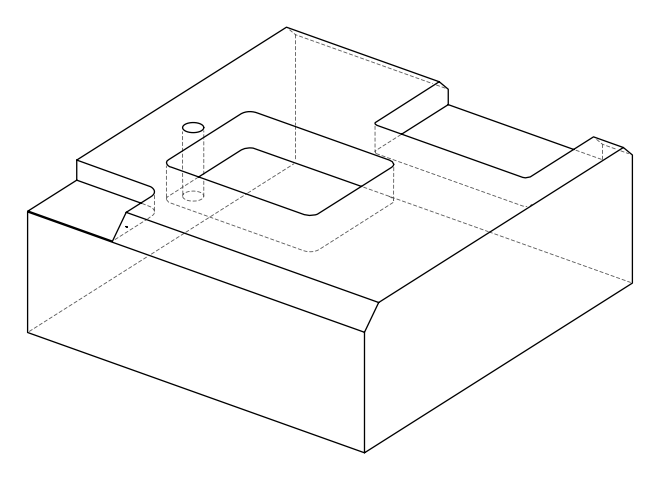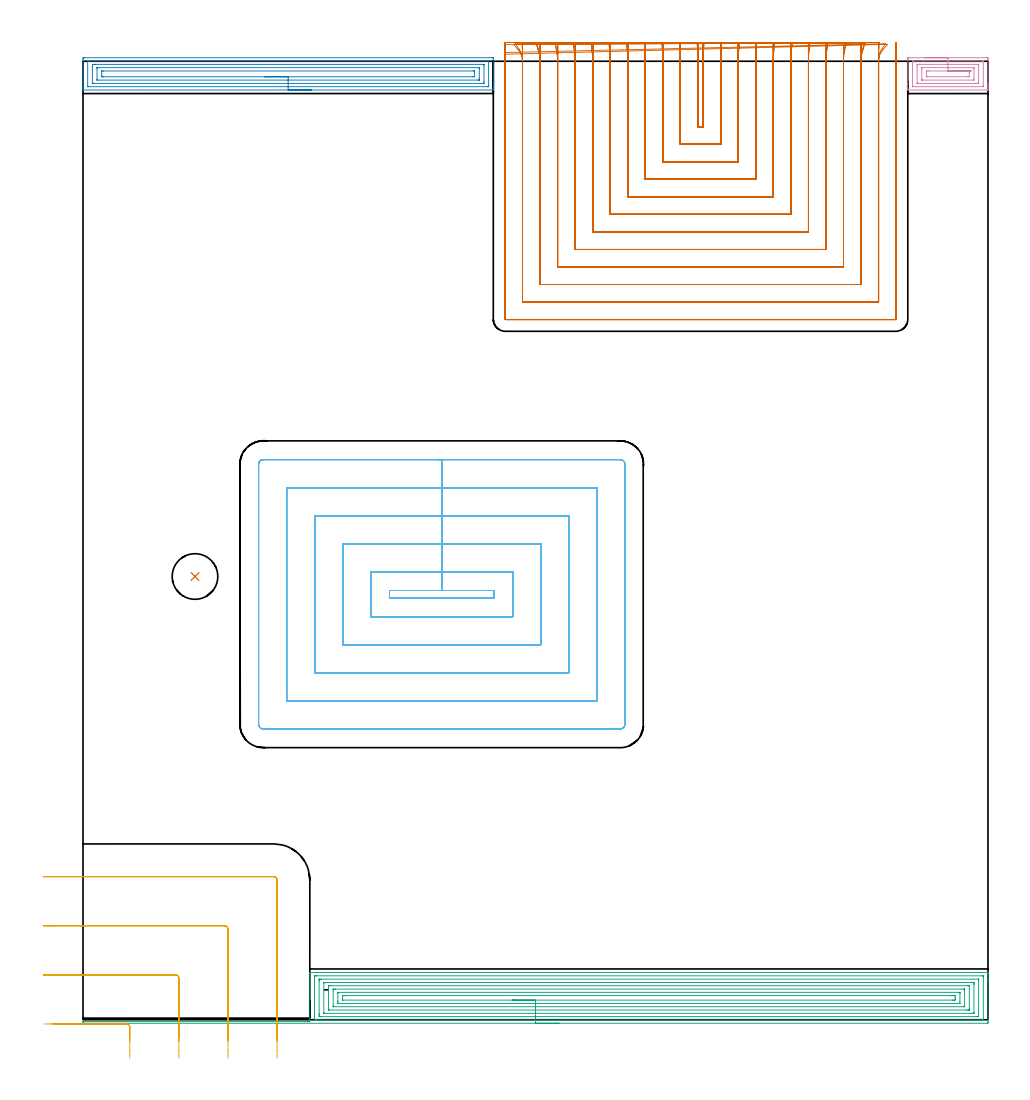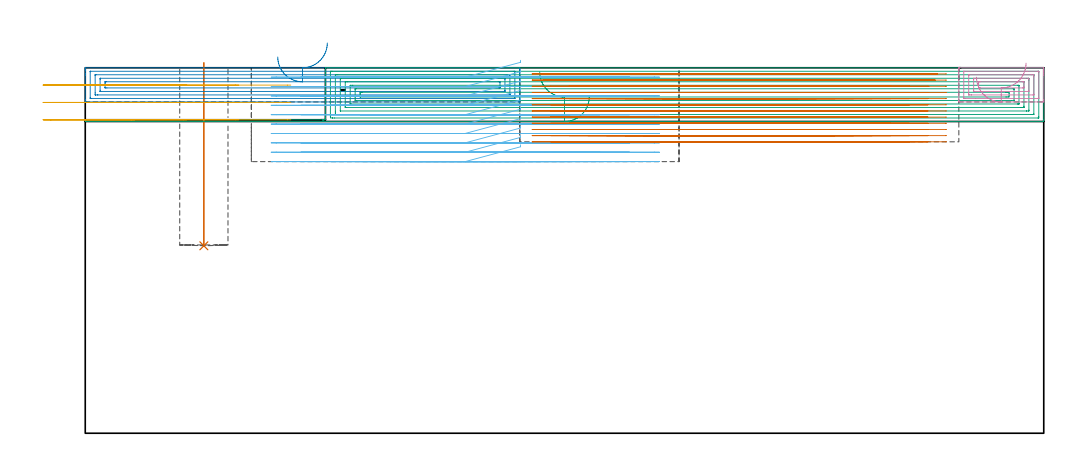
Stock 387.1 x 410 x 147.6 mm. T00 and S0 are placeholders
(PLAN: 7 operations, 4 tool changes, 186.1 min)
(1 INDEXABLE_INSERT_DRILL_BLIND_HOLE_FROM_SOLID | STEP1POCKET | NXT0302_010 | 0.3 min | 21370 mm3)
(2 AREA_MILL | FG_CHAMFER_SURFACE | UGT0205_001 | 7.32 min | 17375 mm3)
(3 AREA_MILL_1 | FG_CHAMFER_SURFACE_1 | UGT0205_001 | 19.7 min | 84119 mm3)
(4 AREA_MILL_2 | FG_CHAMFER_SURFACE_2 | UGT0205_001 | 1.67 min | 3936 mm3)
(5 MILL_CORNER_NOTCH_RECTANGULAR | CORNER_NOTCH_RECTANGULAR | UGT0201_006 | Follow Part, ap 7, ae 75% | 2.89 min | 136324 mm3)
(6 MILL_RECTANGULAR_POCKET | POCKET_RECTANGULAR_STRAIGHT | NXT0201_012 | Follow Part, ap 4, ae 75% | 39.28 min | 855627 mm3)
(7 MILL_SLOT | SLOT_PARTIAL_RECTANGULAR | NXT0201_013 | Follow Part, ap 2.5, ae 75% | 115 min | 610688 mm3)
(TOOL NXT0302_010 | Index. Insert Drill 19.5mm [880-D1950L25-05] | D19.5 PA176 FL98 Z2)
(TOOL UGT0205_001 | Chamfer Mill 20 x 3 x 45 deg. | D20 FL50 Z2)
(TOOL UGT0201_006 | End Mill 28 mm | D28 FL25 Z2)
(TOOL NXT0201_012 | ENDMILL 16mm [2P460-1600-NA 1630] | D16 FL38 Z6)
(TOOL NXT0201_013 | ENDMILL 10mm | D10 FL30 Z4)
(OP 1 INDEXABLE_INSERT_DRILL_BLIND_HOLE_FROM_SOLID)
G17 G21 G94 G90
T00 M6
G54
G17 G0 G90 X47.9 Y189.6 S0 M3
G43 Z157.6 H1
G94 G81 G98 Z75.7 F250. R149.6
G80
M5
M2
(OP 2 AREA_MILL)
G17 G21 G94 G90
T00 M6
G54
G17 G0 G90 X97.75 Y397.7 S1061 M3
G43 Z157.6 H0
G94 G1 X97.712 Z156.728 F250.
X97.598 Z155.863
X97.409 Z155.012
X97.147 Z154.18
X96.813 Z153.374
X96.41 Z152.6
X95.941 Z151.864
X95.41 Z151.172
X94.821 Z150.529
X94.178 Z149.939
X93.486 Z149.408
X92.75 Z148.94
X91.976 Z148.537
X91.17 Z148.203
X90.338 Z147.941
X89.486 Z147.752
X88.621 Z147.638
X87.75 Z147.6
X0.175
X0.01 Y397.702 Z147.588
X0.003 Y397.833 Z147.459
X0. Y397.971 Z147.329
Y398.235 Z147.065
Y398.92 Z146.375
Y400.136 Z145.161
Y400.667 Z144.627
Y410.547 Z134.751
X0.006 Y411.154 Z134.143
X0.01 Y411.493 Z133.804
X0.271 Y411.497 Z133.802
X0.622 Y411.5 Z133.8
X174.878
X175.424 Y411.495 Z133.803
X175.49 Y411.492 Z133.806
X175.5 Y411.42 Z133.877
Y400.667 Z144.627
Y400.136 Z145.161
Y399.794 Z145.502
Y399.262 Z146.034
Y398.92 Z146.375
Y398.235 Z147.065
Y397.971 Z147.329
X175.497 Y397.833 Z147.459
X175.49 Y397.702 Z147.588
X175.325 Y397.7 Z147.6
X87.75
Y399.114 Z146.186
X2.21 Y399.115 Z146.185
X2.056 Y399.117 Z146.183
X2.019 Y399.12 Z146.18
X2.01 Y399.122 Z146.178
X2.006 Y399.132 Z146.168
X2.003 Y399.164 Z146.136
X2. Y399.319 Z145.981
Y409.806 Z135.494
X2.002 Y409.94 Z135.36
X2.007 Y410.046 Z135.254
X2.01 Y410.075 Z135.225
X2.021 Y410.079 Z135.221
X2.062 Y410.081 Z135.219
X2.409 Y410.085 Z135.215
X173.29
X173.444 Y410.083 Z135.217
X173.481 Y410.08 Z135.22
X173.49 Y410.078 Z135.222
X173.494 Y410.068 Z135.232
X173.497 Y410.036 Z135.264
X173.5 Y409.881 Z135.419
Y399.394 Z145.906
X173.497 Y399.26 Z146.04
X173.493 Y399.154 Z146.146
X173.49 Y399.125 Z146.175
X173.479 Y399.121 Z146.179
X173.438 Y399.119 Z146.181
X173.091 Y399.115 Z146.185
X87.75 Y399.114 Z146.186
Y400.528 Z144.772
X4.338 Y400.529 Z144.771
X4.196 Y400.53 Z144.77
X4.055 Y400.533 Z144.767
X4.02 Y400.535 Z144.765
X4.01 Y400.554 Z144.746
X4.005 Y400.604 Z144.696
X4.002 Y400.667 Z144.633
X4. Y400.859 Z144.441
Y407.85 Z137.45
X4.007 Y408.533 Z136.767
X4.01 Y408.628 Z136.672
X4.016 Y408.665 Z136.635
X4.059 Y408.667 Z136.633
X4.196 Y408.669 Z136.631
X4.948 Y408.671 Z136.629
X5.09 Y408.672 Z136.628
X171.162 Y408.671 Z136.629
X171.304 Y408.67 Z136.63
X171.445 Y408.667 Z136.633
X171.479 Y408.665 Z136.635
X171.49 Y408.646 Z136.654
X171.495 Y408.596 Z136.704
X171.498 Y408.533 Z136.767
X171.5 Y408.341 Z136.959
Y401.35 Z143.95
X171.493 Y400.667 Z144.633
X171.49 Y400.572 Z144.728
X171.484 Y400.535 Z144.765
X171.441 Y400.533 Z144.767
X171.304 Y400.531 Z144.769
X170.552 Y400.529 Z144.771
X170.41 Y400.528 Z144.772
X87.75
Y401.943 Z143.357
X6.143
X6.095 Y401.944 Z143.356
X6.045 Y401.946 Z143.354
X6.012 Y401.949 Z143.351
X6.01 Y401.991 Z143.309
X6. Y402.399 Z142.901
Y406.769 Z138.531
X6.003 Y407.214 Z138.086
X6.006 Y407.24 Z138.06
X6.009 Y407.248 Z138.052
X6.02 Y407.25 Z138.05
X6.104 Y407.254 Z138.046
X6.233 Y407.257 Z138.043
X169.357
X169.405 Y407.256 Z138.044
X169.455 Y407.254 Z138.046
X169.488 Y407.251 Z138.049
X169.49 Y407.209 Z138.091
X169.5 Y406.801 Z138.499
Y406.785 Z138.515
Y402.431 Z142.869
X169.497 Y401.986 Z143.314
X169.494 Y401.96 Z143.34
X169.491 Y401.952 Z143.348
X169.48 Y401.95 Z143.35
X169.396 Y401.945 Z143.355
X169.267 Y401.943 Z143.357
X87.75
Y403.357 Z141.943
X8.595
X8.233 Y403.359 Z141.941
X8.052 Y403.362 Z141.938
X8.015 Y403.364 Z141.936
X8.01 Y403.392 Z141.908
X8.006 Y403.445 Z141.855
X8. Y403.938 Z141.362
X8.002 Y405.685 Z139.615
X8.006 Y405.779 Z139.521
X8.01 Y405.831 Z139.469
X8.047 Y405.836 Z139.464
X8.734 Y405.843 Z139.457
X166.905
X167.267 Y405.841 Z139.459
X167.448 Y405.838 Z139.462
X167.485 Y405.836 Z139.464
X167.49 Y405.808 Z139.492
X167.493 Y405.755 Z139.545
X167.5 Y405.262 Z140.038
X167.498 Y403.515 Z141.785
X167.494 Y403.421 Z141.879
X167.49 Y403.369 Z141.931
X167.452 Y403.364 Z141.936
X166.766 Y403.357 Z141.943
X87.75
X86.878 Z141.981
X86.013 Z142.095
X85.162 Z142.284
X84.33 Z142.546
X83.524 Z142.88
X82.75 Z143.283
X82.014 Z143.752
X81.322 Z144.283
X80.679 Z144.872
X80.089 Z145.515
X79.558 Z146.207
X79.09 Z146.943
X78.687 Z147.717
X78.353 Z148.523
X78.091 Z149.355
X77.902 Z150.207
X77.788 Z151.072
X77.75 Z151.943
G0 Z157.6
M5
M2
(OP 3 AREA_MILL_1)
G17 G21 G94 G90
T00 M6
G54
G17 G0 G90 X203.55 Y-1.5 S1061 M3
G43 Z157.6 H0
Z135.9
G94 G1 X203.512 Z135.028 F250.
X203.398 Z134.164
X203.209 Z133.312
X202.947 Z132.48
X202.613 Z131.674
X202.21 Z130.9
X201.742 Z130.164
X201.21 Z129.472
X200.621 Z128.829
X199.978 Z128.24
X199.286 Z127.709
X198.55 Z127.24
X197.776 Z126.837
X196.97 Z126.503
X196.138 Z126.241
X195.287 Z126.052
X194.422 Z125.938
X193.55 Z125.9
X0.468
X0.17 Y-1.498 Z125.902
X0.022 Y-1.494 Z125.905
X0.002 Y-1.493 Z125.907
X0. Y-0.905 Z126.495
X0.002 Y-0.879 Z126.521
X0.01 Y-0.803 Z126.589
X0.17 Y-0.8 Z126.6
X95.967
X95.991 Z126.598
X95.993 Y-0.798
Y-0.797 Z126.597
X96.003 Y-0.787 Z126.582
X96.01 Y-0.799 Z126.597
X96.011 Y-0.8 Z126.6
X96.015 Y-0.796 Z126.595
X96.022 Y-0.787 Z126.583
X96.036 Y-0.793 Z126.59
X96.054 Y-0.8 Z126.6
X96.371
X96.396 Y-0.798 Z126.597
X96.404 Y-0.8 Z126.6
X96.431 Y-0.798 Z126.598
X96.505 Y-0.8 Z126.6
X97.
Y-0.126 Z127.274
Y-0.071 Z127.327
Y-0.013 Z127.386
Y20.051 Z147.447
X97.005 Y20.161 Z147.557
X97.01 Y20.195 Z147.591
X97.083 Y20.2 Z147.6
X386.931
X387.091 Y20.197 Z147.588
X387.095 Y20.177 Z147.568
X387.098 Y20.144 Z147.535
X387.1 Y19.748 Z147.148
Y19.39 Z146.789
Y18.713 Z146.108
Y17.483 Z144.88
Y16.93 Z144.324
Y16.315 Z143.71
Y-0.905 Z126.493
X387.098 Y-1.183 Z126.214
X387.09 Y-1.492 Z125.906
X386.782 Y-1.499 Z125.899
X193.55 Y-1.5 Z125.9
Y-0.086 Z127.314
X100.656
X99.832 Y-0.082 Z127.318
X99.763 Y-0.079 Z127.321
X99.01 Y-0.013 Z127.387
X99.001 Y0.748 Z128.148
X99. Y0.879 Z128.279
X99.001 Y18.582 Z145.982
X99.003 Y18.713 Z146.113
X99.006 Y18.76 Z146.16
X99.009 Y18.777 Z146.177
X99.18 Y18.781 Z146.181
X99.471 Y18.784 Z146.184
X99.617 Y18.786 Z146.186
X99.69
X384.77 Y18.785 Z146.185
X384.916 Y18.784 Z146.184
X385.013 Y18.782 Z146.182
X385.084 Y18.779 Z146.179
X385.09 Y18.769 Z146.169
X385.093 Y18.713 Z146.113
X385.099 Y18.312 Z145.712
Y0.478 Z127.878
X385.092 Y-0.013 Z127.387
X385.09 Y-0.061 Z127.339
X385.079 Y-0.079 Z127.321
X384.77 Y-0.086 Z127.314
X193.55
Y1.329 Z128.729
X101.992
X101.549 Y1.33 Z128.73
X101.094 Y1.333 Z128.733
X101.02 Y1.335 Z128.735
X101.008 Y1.419 Z128.819
X101.003 Y1.77 Z129.17
X101. Y2.318 Z129.718
Y2.662 Z130.062
Y16.586 Z143.986
X101.001 Y16.93 Z144.33
X101.005 Y17.204 Z144.604
X101.01 Y17.34 Z144.74
X101.013 Y17.365 Z144.765
X101.044 Y17.367 Z144.767
X101.109 Y17.369 Z144.769
X101.549 Y17.371 Z144.771
X102.
X382.911
X383.058 Y17.369 Z144.769
X383.082 Y17.368 Z144.768
X383.088 Y17.366 Z144.766
X383.092 Y17.344 Z144.744
X383.097 Y17.244 Z144.644
X383.099 Y17.118 Z144.518
X383.1 Y16.93 Z144.33
X383.099 Y1.583 Z128.983
X383.093 Y1.393 Z128.793
X383.09 Y1.343 Z128.743
X383.074 Y1.335 Z128.735
X383.021 Y1.333 Z128.733
X382.911 Y1.331 Z128.731
X382.46 Y1.329 Z128.729
X382.018
X193.55
Y2.743 Z130.143
X103.118
X103.05 Y2.745 Z130.145
X103.018 Y2.748 Z130.148
X103.01 Y2.75 Z130.15
X103.007 Y2.76 Z130.16
X103.003 Y2.831 Z130.231
X103. Y2.997 Z130.397
X103.001 Y15.481 Z142.881
X103.006 Y15.816 Z143.216
X103.01 Y15.911 Z143.311
X103.015 Y15.951 Z143.351
X103.032 Y15.952 Z143.352
X103.133 Y15.955 Z143.355
X103.336 Y15.957 Z143.357
X103.416
X380.312
X381.053 Y15.951 Z143.351
X381.09 Y15.95 Z143.35
X381.093 Y15.905 Z143.305
X381.097 Y15.8 Z143.2
X381.099 Y15.59 Z142.99
X381.1 Y15.171 Z142.571
X381.099 Y3.12 Z130.52
X381.096 Y2.904 Z130.304
X381.092 Y2.795 Z130.195
X381.088 Y2.75 Z130.15
X381.039 Y2.748 Z130.148
X380.231 Y2.743 Z130.143
X380.151
X193.55
Y4.157 Z131.557
X105.411
X105.122 Y4.159 Z131.559
X105.027 Y4.162 Z131.562
X105.017 Y4.163 Z131.563
X105.01 Y4.179 Z131.579
X105.005 Y4.243 Z131.643
X105.001 Y4.324 Z131.724
X105. Y4.446 Z131.846
Y4.567 Z131.967
X105.001 Y14.375 Z141.775
X105.007 Y14.498 Z141.898
X105.01 Y14.53 Z141.93
X105.018 Y14.536 Z141.936
X105.05 Y14.539 Z141.939
X105.122 Y14.541 Z141.941
X105.726 Y14.543 Z141.943
X106.015
X378.445 Y14.542 Z141.942
X379.053 Y14.539 Z141.939
X379.081 Y14.536 Z141.936
X379.09 Y14.532 Z141.932
X379.096 Y14.496 Z141.896
X379.099 Y14.254 Z141.654
X379.1 Y4.683 Z132.083
X379.099 Y4.446 Z131.846
X379.097 Y4.282 Z131.682
X379.093 Y4.201 Z131.601
X379.091 Y4.166 Z131.566
X379.023 Y4.164 Z131.564
X378.732 Y4.159 Z131.559
X378.445 Y4.158 Z131.558
X377.841 Y4.157 Z131.557
X193.55
Y5.571 Z132.971
X107.567
X107.078 Y5.574 Z132.974
X107.023 Y5.576 Z132.976
X107.012 Y5.578 Z132.978
X107.008 Y5.591 Z132.991
X107.004 Y5.632 Z133.032
X107.001 Y5.8 Z133.2
X107. Y12.471 Z139.871
X107.004 Y12.871 Z140.271
X107.008 Y13.071 Z140.471
X107.01 Y13.116 Z140.516
X107.05 Y13.122 Z140.522
X107.147 Y13.125 Z140.525
X107.802 Y13.128 Z140.528
X108.036 Y13.129 Z140.529
X376.659 Y13.128 Z140.528
X376.894 Y13.127 Z140.527
X377.029 Y13.124 Z140.524
X377.088 Y13.122 Z140.522
X377.091 Y13.088 Z140.488
X377.098 Y12.924 Z140.324
X377.099 Y12.471 Z139.871
X377.1 Y12.03 Z139.43
X377.099 Y5.789 Z133.189
X377.094 Y5.642 Z133.042
X377.09 Y5.59 Z132.99
X377.084 Y5.577 Z132.977
X377.069 Y5.576 Z132.976
X376.988 Y5.574 Z132.974
X376.659 Y5.572 Z132.972
X376.424 Y5.571 Z132.971
X193.55
Y6.985 Z134.385
X109.452 Y6.986 Z134.386
X109.181 Y6.989 Z134.389
X109.01 Y6.992 Z134.392
X109.006 Y7.037 Z134.437
X109.003 Y7.121 Z134.521
X109. Y7.708 Z135.108
Y8.012 Z135.412
Y11.275 Z138.675
X109.001 Y11.579 Z138.979
X109.002 Y11.653 Z139.053
X109.006 Y11.689 Z139.089
X109.009 Y11.702 Z139.102
X109.047 Y11.708 Z139.108
X109.317 Y11.713 Z139.113
X109.453 Y11.714 Z139.114
X374.737
X374.872 Y11.713 Z139.113
X375.007 Y11.711 Z139.111
X375.088 Y11.708 Z139.108
X375.094 Y11.655 Z139.055
X375.097 Y11.579 Z138.979
X375.1 Y11.352 Z138.752
Y7.785 Z135.185
X375.093 Y7.121 Z134.521
X375.09 Y7.008 Z134.408
X375.082 Y6.992 Z134.392
X375.052 Y6.989 Z134.389
X375.007 Y6.986 Z134.386
X374.872
X374.115 Y6.985 Z134.385
X193.55
Y8.4 Z135.8
X111.206
X111.071 Y8.402 Z135.802
X111.03 Y8.404 Z135.804
X111.014 Y8.406 Z135.806
X111.01 Y8.424 Z135.824
X111.006 Y8.53 Z135.93
X111.002 Y8.904 Z136.304
X111. Y9.278 Z136.678
X111.001 Y9.796 Z137.196
X111.004 Y10.166 Z137.566
X111.01 Y10.288 Z137.688
X111.122 Y10.293 Z137.693
X111.374 Y10.297 Z137.697
X111.763 Y10.3 Z137.7
X371.687
X372.193 Y10.299 Z137.699
X372.583 Y10.298 Z137.698
X373.086 Y10.293 Z137.693
X373.1 Y9.782 Z137.182
Y8.89 Z136.29
X373.086 Y8.407 Z135.807
X372.695 Y8.403 Z135.803
X372.193 Y8.4 Z135.8
X371.805
X193.55
X192.678 Z135.838
X191.814 Z135.951
X190.962 Z136.14
X190.13 Z136.403
X189.324 Z136.736
X188.55 Z137.139
X187.814 Z137.608
X187.122 Z138.139
X186.479 Z138.728
X185.89 Z139.372
X185.359 Z140.064
X184.89 Z140.8
X184.487 Z141.573
X184.153 Z142.379
X183.891 Z143.211
X183.702 Z144.063
X183.588 Z144.928
X183.55 Z145.8
G0 Z157.6
M5
M2
(OP 4 AREA_MILL_2)
G17 G21 G94 G90
T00 M6
G54
G17 G0 G90 X359.95 Y411.5 S1061 M3
G43 Z157.6 H0
Z143.8
G94 G1 X359.988 Z142.928 F250.
X360.102 Z142.063
X360.291 Z141.212
X360.553 Z140.38
X360.887 Z139.574
X361.29 Z138.8
X361.759 Z138.064
X362.29 Z137.372
X362.879 Z136.729
X363.522 Z136.14
X364.214 Z135.608
X364.95 Z135.14
X365.724 Z134.737
X366.53 Z134.403
X367.362 Z134.141
X368.214 Z133.952
X369.078 Z133.838
X369.95 Z133.8
X386.48
X386.831 Y411.498 Z133.801
X387.09 Y411.493 Z133.804
X387.096 Y411.154 Z134.143
X387.1 Y410.548 Z134.75
Y400.667 Z144.627
Y400.133 Z145.164
Y399.794 Z145.502
Y399.259 Z146.037
Y398.92 Z146.375
Y398.241 Z147.058
Y397.968 Z147.331
X387.098 Y397.833 Z147.459
X387.09 Y397.702 Z147.588
X386.927 Y397.7 Z147.6
X352.973
X352.81 Y397.702 Z147.588
X352.802 Y397.833 Z147.46
X352.8 Y397.968 Z147.331
Y398.241 Z147.058
Y398.92 Z146.375
Y400.133 Z145.164
Y400.667 Z144.627
Y410.887 Z134.41
X352.803 Y411.154 Z134.143
X352.81 Y411.493 Z133.804
X353.069 Y411.498 Z133.801
X353.42 Y411.5 Z133.8
X369.95
Y410.086 Z135.214
X384.892 Y410.085 Z135.215
X385.045 Y410.083 Z135.217
X385.081 Y410.08 Z135.22
X385.09 Y410.077 Z135.223
X385.094 Y410.067 Z135.233
X385.097 Y410.036 Z135.264
X385.1 Y409.882 Z135.418
Y399.396 Z145.904
X385.098 Y399.263 Z146.037
X385.093 Y399.157 Z146.143
X385.09 Y399.127 Z146.173
X385.08 Y399.121 Z146.179
X385.04 Y399.119 Z146.181
X384.693 Y399.115 Z146.185
X380.424 Y399.114 Z146.186
X355.008 Y399.115 Z146.185
X354.855 Y399.117 Z146.183
X354.819 Y399.12 Z146.18
X354.81 Y399.123 Z146.177
X354.806 Y399.133 Z146.167
X354.803 Y399.164 Z146.136
X354.8 Y399.318 Z145.982
Y409.804 Z135.496
X354.802 Y409.937 Z135.363
X354.807 Y410.043 Z135.257
X354.81 Y410.073 Z135.227
X354.82 Y410.079 Z135.221
X354.86 Y410.081 Z135.219
X355.207 Y410.085 Z135.215
X359.563 Y410.086 Z135.214
X369.95
Y408.672 Z136.628
X382.764 Y408.671 Z136.629
X382.906 Y408.67 Z136.63
X383.047 Y408.667 Z136.633
X383.081 Y408.665 Z136.635
X383.09 Y408.645 Z136.655
X383.095 Y408.596 Z136.704
X383.098 Y408.533 Z136.767
X383.1 Y408.343 Z136.957
Y401.352 Z143.948
X383.094 Y400.667 Z144.633
X383.09 Y400.573 Z144.727
X383.086 Y400.535 Z144.765
X383.044 Y400.533 Z144.767
X382.906 Y400.531 Z144.769
X382.154 Y400.529 Z144.771
X382.012 Y400.528 Z144.772
X357.136 Y400.529 Z144.771
X356.994 Y400.53 Z144.77
X356.853 Y400.534 Z144.766
X356.819 Y400.535 Z144.765
X356.81 Y400.555 Z144.745
X356.805 Y400.604 Z144.696
X356.802 Y400.667 Z144.633
X356.8 Y400.857 Z144.443
Y407.848 Z137.452
X356.806 Y408.533 Z136.767
X356.81 Y408.627 Z136.673
X356.814 Y408.665 Z136.635
X356.857 Y408.667 Z136.633
X356.994 Y408.669 Z136.631
X357.746 Y408.671 Z136.629
X357.888 Y408.672 Z136.628
X369.95
Y407.257 Z138.043
X381.007
X381.057 Y407.254 Z138.046
X381.09 Y407.251 Z138.049
X381.093 Y407.207 Z138.093
X381.1 Y406.803 Z138.497
Y402.415 Z142.885
X381.09 Y401.988 Z143.312
X381.076 Y401.949 Z143.351
X380.998 Y401.946 Z143.354
X380.87 Y401.944 Z143.357
X358.893 Y401.943
X358.843 Y401.946 Z143.354
X358.811 Y401.949 Z143.351
X358.808 Y401.993 Z143.307
X358.8 Y402.397 Z142.903
Y406.785 Z138.515
X358.81 Y407.212 Z138.088
X358.824 Y407.251 Z138.049
X358.902 Y407.254 Z138.046
X359.03 Y407.257 Z138.043
X369.95
Y405.843 Z139.457
X378.508
X378.87 Y405.841 Z139.459
X379.05 Y405.838 Z139.462
X379.087 Y405.836 Z139.464
X379.091 Y405.807 Z139.493
X379.094 Y405.754 Z139.546
X379.1 Y405.264 Z140.036
X379.098 Y403.518 Z141.782
X379.094 Y403.424 Z141.876
X379.09 Y403.372 Z141.928
X379.055 Y403.364 Z141.936
X378.369 Y403.357 Z141.943
X361.392
X361.03 Y403.359 Z141.941
X360.85 Y403.362 Z141.938
X360.813 Y403.364 Z141.936
X360.809 Y403.393 Z141.907
X360.806 Y403.446 Z141.854
X360.8 Y403.936 Z141.364
X360.802 Y405.682 Z139.618
X360.806 Y405.776 Z139.524
X360.81 Y405.828 Z139.472
X360.845 Y405.836 Z139.464
X361.531 Y405.843 Z139.457
X369.95
X370.822 Z139.495
X371.687 Z139.609
X372.538 Z139.798
X373.37 Z140.06
X374.176 Z140.394
X374.95 Z140.797
X375.686 Z141.265
X376.378 Z141.796
X377.021 Z142.386
X377.61 Z143.029
X378.142 Z143.721
X378.61 Z144.457
X379.013 Z145.231
X379.347 Z146.037
X379.609 Z146.869
X379.798 Z147.72
X379.912 Z148.585
X379.95 Z149.457
G0 Z157.6
M5
M2
(OP 5 MILL_CORNER_NOTCH_RECTANGULAR)
G17 G21 G94 G90
T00 M6
G54
G17 G0 G90 X20. Y-7.8 S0 M3
G43 Z157.6 H0
Z140.6
G94 G1 Y-4.8 F250.
Y-3.193 F500.
G3 X18.607 Y-1.8 R1.4
G1 X-8.66
X-11.66 F250.
G0 Z157.6
X41. Y-7.8
Z140.6
G1 Y-4.8
Y17.806 F500.
G3 X39.606 Y19.2 R1.4
G1 X-14.
X-17. F250.
G0 Z157.6
X62. Y-7.8
Z140.6
G1 Y-4.8
Y38.806 F500.
G3 X60.606 Y40.2 R1.4
G1 X-14.
X-17. F250.
G0 Z157.6
X83. Y-7.8
Z140.6
G1 Y-4.8
Y59.806 F500.
G3 X81.606 Y61.2 R1.4
G1 X-14.
X-17. F250.
G0 Z157.6
X20. Y-9.3
Z133.6
G1 Y-6.3
Y-3.193 F500.
G3 X18.607 Y-1.8 R1.4
G1 X-10.283
X-13.283 F250.
G0 Z157.6
X41. Y-9.3
Z133.6
G1 Y-6.3
Y17.806 F500.
G3 X39.606 Y19.2 R1.4
G1 X-14.
X-17. F250.
G0 Z157.6
X62. Y-9.3
Z133.6
G1 Y-6.3
Y38.806 F500.
G3 X60.606 Y40.2 R1.4
G1 X-14.
X-17. F250.
G0 Z157.6
X83. Y-9.3
Z133.6
G1 Y-6.3
Y59.806 F500.
G3 X81.606 Y61.2 R1.4
G1 X-14.
X-17. F250.
G0 Z157.6
X20. Y-16.299
Z126.6
G1 Y-13.299
Y-3.193 F500.
G3 X18.607 Y-1.8 R1.4
G1 X-13.775
X-16.775 F250.
G0 Z157.6
X41. Y-16.299
Z126.6
G1 Y-13.299
Y17.806 F500.
G3 X39.606 Y19.2 R1.4
G1 X-14.
X-17. F250.
G0 Z157.6
X62. Y-16.299
Z126.6
G1 Y-13.299
Y38.806 F500.
G3 X60.606 Y40.2 R1.4
G1 X-14.
X-17. F250.
G0 Z157.6
X83. Y-16.299
Z126.6
G1 Y-13.299
Y59.806 F500.
G3 X81.606 Y61.2 R1.4
G1 X-14.
X-17. F250.
G0 Z157.6
M5
M2
(OP 6 MILL_RECTANGULAR_POCKET)
G17 G21 G94 G90
T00 M6
G54
G17 G0 G90 X175.8 Y180.609 S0 M3
G43 Z157.6 H1
Z150.6
G94 G1 Y183.6 Z149.799 F250.
X153.45 Z143.81
X131.1 F500.
Y180.4
X175.8
Y183.6
X153.45
Y191.6
X123.1
Y172.4
X183.8
Y191.6
X153.45
Y203.6
X111.1
Y160.4
X195.8
Y203.6
X153.45
Y215.6
X99.1
Y148.4
X207.8
Y215.6
X153.45
Y227.6
X87.1
Y136.4
X219.8
Y227.6
X153.45
Y239.6
X77.1
G3 X75.1 Y237.6 R2.
G1 Y126.4
G3 X77.1 Y124.4 R2.
G1 X229.8
G3 X231.8 Y126.4 R2.
G1 Y237.6
G3 X229.8 Y239.6 R2.
G1 X153.45
X152.45
G0 X175.8 Y180.609 Z146.81
G1 Y183.6 Z146.009 F250.
X153.45 Z140.02
X131.1 F500.
Y180.4
X175.8
Y183.6
X153.45
Y191.6
X123.1
Y172.4
X183.8
Y191.6
X153.45
Y203.6
X111.1
Y160.4
X195.8
Y203.6
X153.45
Y215.6
X99.1
Y148.4
X207.8
Y215.6
X153.45
Y227.6
X87.1
Y136.4
X219.8
Y227.6
X153.45
Y239.6
X77.1
G3 X75.1 Y237.6 R2.
G1 Y126.4
G3 X77.1 Y124.4 R2.
G1 X229.8
G3 X231.8 Y126.4 R2.
G1 Y237.6
G3 X229.8 Y239.6 R2.
G1 X153.45
X152.45
G0 X175.8 Y180.609 Z143.02
G1 Y183.6 Z142.219 F250.
X153.45 Z136.23
X131.1 F500.
Y180.4
X175.8
Y183.6
X153.45
Y191.6
X123.1
Y172.4
X183.8
Y191.6
X153.45
Y203.6
X111.1
Y160.4
X195.8
Y203.6
X153.45
Y215.6
X99.1
Y148.4
X207.8
Y215.6
X153.45
Y227.6
X87.1
Y136.4
X219.8
Y227.6
X153.45
Y239.6
X77.1
G3 X75.1 Y237.6 R2.
G1 Y126.4
G3 X77.1 Y124.4 R2.
G1 X229.8
G3 X231.8 Y126.4 R2.
G1 Y237.6
G3 X229.8 Y239.6 R2.
G1 X153.45
X152.45
G0 X175.8 Y180.609 Z139.23
G1 Y183.6 Z138.429 F250.
X153.45 Z132.44
X131.1 F500.
Y180.4
X175.8
Y183.6
X153.45
Y191.6
X123.1
Y172.4
X183.8
Y191.6
X153.45
Y203.6
X111.1
Y160.4
X195.8
Y203.6
X153.45
Y215.6
X99.1
Y148.4
X207.8
Y215.6
X153.45
Y227.6
X87.1
Y136.4
X219.8
Y227.6
X153.45
Y239.6
X77.1
G3 X75.1 Y237.6 R2.
G1 Y126.4
G3 X77.1 Y124.4 R2.
G1 X229.8
G3 X231.8 Y126.4 R2.
G1 Y237.6
G3 X229.8 Y239.6 R2.
G1 X153.45
X152.45
G0 X175.8 Y180.609 Z135.44
G1 Y183.6 Z134.639 F250.
X153.45 Z128.65
X131.1 F500.
Y180.4
X175.8
Y183.6
X153.45
Y191.6
X123.1
Y172.4
X183.8
Y191.6
X153.45
Y203.6
X111.1
Y160.4
X195.8
Y203.6
X153.45
Y215.6
X99.1
Y148.4
X207.8
Y215.6
X153.45
Y227.6
X87.1
Y136.4
X219.8
Y227.6
X153.45
Y239.6
X77.1
G3 X75.1 Y237.6 R2.
G1 Y126.4
G3 X77.1 Y124.4 R2.
G1 X229.8
G3 X231.8 Y126.4 R2.
G1 Y237.6
G3 X229.8 Y239.6 R2.
G1 X153.45
X152.45
G0 X175.8 Y180.609 Z131.65
G1 Y183.6 Z130.849 F250.
X153.45 Z124.86
X131.1 F500.
Y180.4
X175.8
Y183.6
X153.45
Y191.6
X123.1
Y172.4
X183.8
Y191.6
X153.45
Y203.6
X111.1
Y160.4
X195.8
Y203.6
X153.45
Y215.6
X99.1
Y148.4
X207.8
Y215.6
X153.45
Y227.6
X87.1
Y136.4
X219.8
Y227.6
X153.45
Y239.6
X77.1
G3 X75.1 Y237.6 R2.
G1 Y126.4
G3 X77.1 Y124.4 R2.
G1 X229.8
G3 X231.8 Y126.4 R2.
G1 Y237.6
G3 X229.8 Y239.6 R2.
G1 X153.45
X152.45
G0 X175.8 Y180.609 Z127.86
G1 Y183.6 Z127.059 F250.
X153.45 Z121.07
X131.1 F500.
Y180.4
X175.8
Y183.6
X153.45
Y191.6
X123.1
Y172.4
X183.8
Y191.6
X153.45
Y203.6
X111.1
Y160.4
X195.8
Y203.6
X153.45
Y215.6
X99.1
Y148.4
X207.8
Y215.6
X153.45
Y227.6
X87.1
Y136.4
X219.8
Y227.6
X153.45
Y239.6
X77.1
G3 X75.1 Y237.6 R2.
G1 Y126.4
G3 X77.1 Y124.4 R2.
G1 X229.8
G3 X231.8 Y126.4 R2.
G1 Y237.6
G3 X229.8 Y239.6 R2.
G1 X153.45
X152.45
G0 X175.8 Y180.609 Z124.07
G1 Y183.6 Z123.269 F250.
X153.45 Z117.28
X131.1 F500.
Y180.4
X175.8
Y183.6
X153.45
Y191.6
X123.1
Y172.4
X183.8
Y191.6
X153.45
Y203.6
X111.1
Y160.4
X195.8
Y203.6
X153.45
Y215.6
X99.1
Y148.4
X207.8
Y215.6
X153.45
Y227.6
X87.1
Y136.4
X219.8
Y227.6
X153.45
Y239.6
X77.1
G3 X75.1 Y237.6 R2.
G1 Y126.4
G3 X77.1 Y124.4 R2.
G1 X229.8
G3 X231.8 Y126.4 R2.
G1 Y237.6
G3 X229.8 Y239.6 R2.
G1 X153.45
X152.45
G0 X175.8 Y180.609 Z120.28
G1 Y183.6 Z119.479 F250.
X153.45 Z113.49
X131.1 F500.
Y180.4
X175.8
Y183.6
X153.45
Y191.6
X123.1
Y172.4
X183.8
Y191.6
X153.45
Y203.6
X111.1
Y160.4
X195.8
Y203.6
X153.45
Y215.6
X99.1
Y148.4
X207.8
Y215.6
X153.45
Y227.6
X87.1
Y136.4
X219.8
Y227.6
X153.45
Y239.6
X77.1
G3 X75.1 Y237.6 R2.
G1 Y126.4
G3 X77.1 Y124.4 R2.
G1 X229.8
G3 X231.8 Y126.4 R2.
G1 Y237.6
G3 X229.8 Y239.6 R2.
G1 X153.45
X152.45
G0 X175.8 Y180.609 Z116.49
G1 Y183.6 Z115.689 F250.
X153.45 Z109.7
X131.1 F500.
Y180.4
X175.8
Y183.6
X153.45
Y191.6
X123.1
Y172.4
X183.8
Y191.6
X153.45
Y203.6
X111.1
Y160.4
X195.8
Y203.6
X153.45
Y215.6
X99.1
Y148.4
X207.8
Y215.6
X153.45
Y227.6
X87.1
Y136.4
X219.8
Y227.6
X153.45
Y239.6
X77.1
G3 X75.1 Y237.6 R2.
G1 Y126.4
G3 X77.1 Y124.4 R2.
G1 X229.8
G3 X231.8 Y126.4 R2.
G1 Y237.6
G3 X229.8 Y239.6 R2.
G1 X153.45
X152.45
G0 Z157.6
M5
M2
(OP 7 MILL_SLOT)
G17 G21 G94 G90
T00 M6
G54
G17 G0 G90 X262.668 Y417.995 S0 M3
G43 Z157.6 H0
Z145.108
G94 G1 X262.849 Y415. F250.
G2 X263. Y410.144 R82.5 F500.
X262.998 Y409.458 R82.5
X263. Y408.942 R82.5
G1 Y382.
X265.3
Y410.022
G2 X265.45 Y415. R82.5
G1 X265.631 Y417.995 F250.
X255.134 Y417.993
X255.334 Y415.
G2 X255.5 Y410.13 R75. F500.
X255.498 Y409.458 R75.
X255.5 Y408.941 R75.
G1 Y374.5
X272.8
Y410.022
G2 X272.965 Y415. R75.
G1 X273.165 Y417.993 F250.
X247.594 Y417.992
X247.815 Y415.
G2 X248. Y410.116 R67.5 F500.
X247.998 Y409.458 R67.5
X248. Y408.941 R67.5
G1 Y367.
X280.3
Y410.022
G2 X280.484 Y415. R67.5
G1 X280.705 Y417.992 F250.
X240.043 Y417.99
X240.292 Y415.
G2 X240.5 Y410.103 R60. F500.
X240.498 Y409.459 R60.
X240.5 Y408.94 R60.
G1 Y359.5
X287.8
Y410.022
G2 X288.007 Y415. R60.
G1 X288.256 Y417.99 F250.
X232.477 Y417.986
X232.762 Y415.
G2 X233. Y410.09 R52.5 F500.
X232.997 Y409.459 R52.5
X233. Y408.94 R52.5
G1 Y352.
X295.3
Y410.022
G2 X295.537 Y415. R52.5
G1 X295.821 Y417.986 F250.
X224.89 Y417.982
X225.223 Y415.
G2 X225.5 Y410.077 R45. F500.
X225.497 Y409.459 R45.
X225.5 Y408.939 R45.
G1 Y344.5
X302.8
Y410.022
G2 X303.076 Y415. R45.
G1 X303.408 Y417.982 F250.
X217.268 Y417.973
X217.667 Y415.
G2 X218. Y410.063 R37.5 F500.
X217.996 Y409.46 R37.5
X218. Y408.939 R37.5
G1 Y337.
X310.3
Y410.022
G2 X310.632 Y415. R37.5
G1 X311.03 Y417.973 F250.
X209.583 Y417.958
X210.082 Y415.
G2 X210.5 Y410.05 R30. F500.
X210.495 Y409.46 R30.
X210.5 Y408.938 R30.
G1 Y329.5
X317.8
Y410.022
G2 X318.216 Y415. R30.
G1 X318.714 Y417.958 F250.
X201.775 Y417.925
X202.44 Y415.
G2 X203. Y410.037 R22.5 F500.
X202.994 Y409.46 R22.5
X203. Y408.938 R22.5
G1 Y322.
X325.3
Y410.022
G2 X325.858 Y415. R22.5
G1 X326.521 Y417.926 F250.
X193.648 Y417.829
X194.646 Y415.
G2 X195.5 Y410.024 R15. F500.
X195.491 Y409.461 R15.
X195.5 Y408.936 R15.
G1 Y314.5
X332.8
Y410.022
G2 X333.65 Y415. R15.
G1 X334.646 Y417.83 F250.
X184.105 Y417.24
X186.1 Y415.
G2 X188. Y410.012 R7.5 F500.
X187.982 Y409.461 R7.5
X188. Y408.936 R7.5
G1 Y307.
X340.3
Y410.022
G2 X342.19 Y415. R7.5
G1 X344.181 Y417.244 F250.
X180.515 Y413.011 F500.
X180.5 Y410.011 F250.
Y299.7 F500.
G3 X180.7 Y299.5 R0.2
G1 X347.6
G3 X347.8 Y299.7 R0.2
G1 Y410.022
Y413.022 F250.
G0 Z157.6
X262.733 Y417.996
Z142.617
G1 X262.889 Y415.
G2 X263. Y410.721 R82.5 F500.
G1 Y382.
X265.3
Y410.833
G2 X265.405 Y415. R82.5
G1 X265.557 Y417.996 F250.
X255.207 Y417.995
X255.378 Y415.
G2 X255.5 Y410.721 R75. F500.
G1 Y374.5
X272.8
Y410.833
G2 X272.916 Y415. R75.
G1 X273.082 Y417.995 F250.
X247.674 Y417.994
X247.864 Y415.
G2 X248. Y410.721 R67.5 F500.
G1 Y367.
X280.3
Y410.833
G2 X280.429 Y415. R67.5
G1 X280.614 Y417.994 F250.
X240.133 Y417.992
X240.347 Y415.
G2 X240.5 Y410.721 R60. F500.
G1 Y359.5
X287.8
Y410.833
G2 X287.945 Y415. R60.
G1 X288.153 Y417.993 F250.
X232.581 Y417.99
X232.825 Y415.
G2 X233. Y410.721 R52.5 F500.
G1 Y352.
X295.3
Y410.833
G2 X295.466 Y415. R52.5
G1 X295.704 Y417.991 F250.
X225.011 Y417.986
X225.296 Y415.
G2 X225.5 Y410.721 R45. F500.
G1 Y344.5
X302.8
Y410.833
G2 X302.993 Y415. R45.
G1 X303.271 Y417.987 F250.
X217.413 Y417.98
X217.755 Y415.
G2 X218. Y410.721 R37.5 F500.
G1 Y337.
X310.3
Y410.833
G2 X310.532 Y415. R37.5
G1 X310.866 Y417.981 F250.
X209.765 Y417.969
X210.193 Y415.
G2 X210.5 Y410.721 R30. F500.
G1 Y329.5
X317.8
Y410.833
G2 X318.091 Y415. R30.
G1 X318.507 Y417.971 F250.
X202.019 Y417.945
X202.589 Y415.
G2 X203. Y410.721 R22.5 F500.
G1 Y322.
X325.3
Y410.833
G2 X325.689 Y415. R22.5
G1 X326.245 Y417.948 F250.
X194.021 Y417.875
X194.877 Y415.
G2 X195.5 Y410.721 R15. F500.
G1 Y314.5
X332.8
Y410.833
G2 X333.39 Y415. R15.
G1 X334.224 Y417.882 F250.
X184.948 Y417.464
X186.66 Y415.
G2 X188. Y410.721 R7.5 F500.
G1 Y307.
X340.3
Y410.833
G2 X341.564 Y415. R7.5
G1 X343.231 Y417.494 F250.
X180.5 Y413.721 F500.
Y410.721 F250.
Y299.7 F500.
G3 X180.7 Y299.5 R0.2
G1 X347.6
G3 X347.8 Y299.7 R0.2
G1 Y410.833
Y413.833 F250.
G0 Z157.6
X262.967 Y418.
Z140.125
G1 X262.996 Y415.
G2 X263. Y414.21 R82.5 F500.
G1 Y382.
X265.3
Y414.209
G2 X265.304 Y415. R82.5
G1 X265.333 Y418. F250.
X255.464
X255.496 Y415.
G2 X255.5 Y414.21 R75. F500.
G1 Y374.5
X272.8
Y414.209
G2 X272.804 Y415. R75.
G1 X272.836 Y418. F250.
X247.96
X247.995 Y415.
G2 X248. Y414.21 R67.5 F500.
G1 Y367.
X280.3
Y414.209
G2 X280.305 Y415. R67.5
G1 X280.34 Y418. F250.
X240.455
X240.495 Y415.
G2 X240.5 Y414.21 R60. F500.
G1 Y359.5
X287.8
Y414.209
G2 X287.805 Y415. R60.
G1 X287.845 Y418. F250.
X232.949
X232.994 Y415.
G2 X233. Y414.21 R52.5 F500.
G1 Y352.
X295.3
Y414.209
G2 X295.306 Y415. R52.5
G1 X295.351 Y418. F250.
X225.44
X225.493 Y415.
G2 X225.5 Y414.21 R45. F500.
G1 Y344.5
X302.8
Y414.209
G2 X302.807 Y415. R45.
G1 X302.86 Y418. F250.
X217.928 Y417.999
X217.992 Y415.
G2 X218. Y414.21 R37.5 F500.
G1 Y337.
X310.3
Y414.209
G2 X310.308 Y415. R37.5
G1 X310.372 Y417.999 F250.
X210.411
X210.49 Y415.
G2 X210.5 Y414.21 R30. F500.
G1 Y329.5
X317.8
Y414.209
G2 X317.81 Y415. R30.
G1 X317.89 Y417.999 F250.
X202.881 Y417.998
X202.986 Y415.
G2 X203. Y414.21 R22.5 F500.
G1 Y322.
X325.3
Y414.209
G2 X325.314 Y415. R22.5
G1 X325.419 Y417.998 F250.
X195.321 Y417.996
X195.479 Y415.
G2 X195.5 Y414.21 R15. F500.
G1 Y314.5
X332.8
Y414.209
G2 X332.821 Y415. R15.
G1 X332.979 Y417.996 F250.
X187.642 Y417.983
X187.958 Y415.
G2 X188. Y414.21 R7.5 F500.
G1 Y307.
X340.3
Y414.209
G2 X340.342 Y415. R7.5
G1 X340.658 Y417.983 F250.
X180.5 Y417.21
Y414.21
Y299.7 F500.
G3 X180.7 Y299.5 R0.2
G1 X347.6
G3 X347.8 Y299.7 R0.2
G1 Y414.209
Y417.209 F250.
G0 X263. Y418. Z137.633
G1 Y415.
Y382. F500.
X265.3
Y415.
Y418. F250.
X255.5
Y415.
Y374.5 F500.
X272.8
Y415.
Y418. F250.
X248.
Y415.
Y367. F500.
X280.3
Y415.
Y418. F250.
X240.5
Y415.
Y359.5 F500.
X287.8
Y415.
Y418. F250.
X233.
Y415.
Y352. F500.
X295.3
Y415.
Y418. F250.
X225.5
Y415.
Y344.5 F500.
X302.8
Y415.
Y418. F250.
X218.
Y415.
Y337. F500.
X310.3
Y415.
Y418. F250.
X210.5
Y415.
Y329.5 F500.
X317.8
Y415.
Y418. F250.
X203.
Y415.
Y322. F500.
X325.3
Y415.
Y418. F250.
X195.5
Y415.
Y314.5 F500.
X332.8
Y415.
Y418. F250.
X187.999
X188. Y415.
Y307. F500.
X340.3
Y415.
X340.301 Y418. F250.
X180.5 Y417.998
Y414.998
Y299.7 F500.
G3 X180.7 Y299.5 R0.2
G1 X347.6
G3 X347.8 Y299.7 R0.2
G1 Y414.998
Y417.998 F250.
G0 X263. Y418. Z135.142
G1 Y415.
Y382. F500.
X265.3
Y415.
Y418. F250.
X255.5
Y415.
Y374.5 F500.
X272.8
Y415.
Y418. F250.
X248.
Y415.
Y367. F500.
X280.3
Y415.
Y418. F250.
X240.5
Y415.
Y359.5 F500.
X287.8
Y415.
Y418. F250.
X233.
Y415.
Y352. F500.
X295.3
Y415.
Y418. F250.
X225.5
Y415.
Y344.5 F500.
X302.8
Y415.
Y418. F250.
X218.
Y415.
Y337. F500.
X310.3
Y415.
Y418. F250.
X210.5
Y415.
Y329.5 F500.
X317.8
Y415.
Y418. F250.
X203.
Y415.
Y322. F500.
X325.3
Y415.
Y418. F250.
X195.5
Y415.
Y314.5 F500.
X332.8
Y415.
Y418. F250.
X188.
Y415.
Y307. F500.
X340.3
Y415.
Y418. F250.
X180.5
Y415.
Y299.7 F500.
G3 X180.7 Y299.5 R0.2
G1 X347.6
G3 X347.8 Y299.7 R0.2
G1 Y415.
Y418. F250.
G0 X263. Z132.65
G1 Y415.
Y382. F500.
X265.3
Y415.
Y418. F250.
X255.5
Y415.
Y374.5 F500.
X272.8
Y415.
Y418. F250.
X248.
Y415.
Y367. F500.
X280.3
Y415.
Y418. F250.
X240.5
Y415.
Y359.5 F500.
X287.8
Y415.
Y418. F250.
X233.
Y415.
Y352. F500.
X295.3
Y415.
Y418. F250.
X225.5
Y415.
Y344.5 F500.
X302.8
Y415.
Y418. F250.
X218.
Y415.
Y337. F500.
X310.3
Y415.
Y418. F250.
X210.5
Y415.
Y329.5 F500.
X317.8
Y415.
Y418. F250.
X203.
Y415.
Y322. F500.
X325.3
Y415.
Y418. F250.
X195.5
Y415.
Y314.5 F500.
X332.8
Y415.
Y418. F250.
X188.
Y415.
Y307. F500.
X340.3
Y415.
Y418. F250.
X180.5
Y415.
Y299.7 F500.
G3 X180.7 Y299.5 R0.2
G1 X347.6
G3 X347.8 Y299.7 R0.2
G1 Y415.
Y418. F250.
G0 X263. Z130.158
G1 Y415.
Y382. F500.
X265.3
Y415.
Y418. F250.
X255.5
Y415.
Y374.5 F500.
X272.8
Y415.
Y418. F250.
X248.
Y415.
Y367. F500.
X280.3
Y415.
Y418. F250.
X240.5
Y415.
Y359.5 F500.
X287.8
Y415.
Y418. F250.
X233.
Y415.
Y352. F500.
X295.3
Y415.
Y418. F250.
X225.5
Y415.
Y344.5 F500.
X302.8
Y415.
Y418. F250.
X218.
Y415.
Y337. F500.
X310.3
Y415.
Y418. F250.
X210.5
Y415.
Y329.5 F500.
X317.8
Y415.
Y418. F250.
X203.
Y415.
Y322. F500.
X325.3
Y415.
Y418. F250.
X195.5
Y415.
Y314.5 F500.
X332.8
Y415.
Y418. F250.
X188.
Y415.
Y307. F500.
X340.3
Y415.
Y418. F250.
X180.5
Y415.
Y299.7 F500.
G3 X180.7 Y299.5 R0.2
G1 X347.6
G3 X347.8 Y299.7 R0.2
G1 Y415.
Y418. F250.
G0 X263. Z127.667
G1 Y415.
Y382. F500.
X265.3
Y415.
Y418. F250.
X255.5
Y415.
Y374.5 F500.
X272.8
Y415.
Y418. F250.
X248.
Y415.
Y367. F500.
X280.3
Y415.
Y418. F250.
X240.5
Y415.
Y359.5 F500.
X287.8
Y415.
Y418. F250.
X233.
Y415.
Y352. F500.
X295.3
Y415.
Y418. F250.
X225.5
Y415.
Y344.5 F500.
X302.8
Y415.
Y418. F250.
X218.
Y415.
Y337. F500.
X310.3
Y415.
Y418. F250.
X210.5
Y415.
Y329.5 F500.
X317.8
Y415.
Y418. F250.
X203.
Y415.
Y322. F500.
X325.3
Y415.
Y418. F250.
X195.5
Y415.
Y314.5 F500.
X332.8
Y415.
Y418. F250.
X188.
Y415.
Y307. F500.
X340.3
Y415.
Y418. F250.
X180.5
Y415.
Y299.7 F500.
G3 X180.7 Y299.5 R0.2
G1 X347.6
G3 X347.8 Y299.7 R0.2
G1 Y415.
Y418. F250.
G0 X263. Z125.175
G1 Y415.
Y382. F500.
X265.3
Y415.
Y418. F250.
X255.5
Y415.
Y374.5 F500.
X272.8
Y415.
Y418. F250.
X248.
Y415.
Y367. F500.
X280.3
Y415.
Y418. F250.
X240.5
Y415.
Y359.5 F500.
X287.8
Y415.
Y418. F250.
X233.
Y415.
Y352. F500.
X295.3
Y415.
Y418. F250.
X225.5
Y415.
Y344.5 F500.
X302.8
Y415.
Y418. F250.
X218.
Y415.
Y337. F500.
X310.3
Y415.
Y418. F250.
X210.5
Y415.
Y329.5 F500.
X317.8
Y415.
Y418. F250.
X203.
Y415.
Y322. F500.
X325.3
Y415.
Y418. F250.
X195.5
Y415.
Y314.5 F500.
X332.8
Y415.
Y418. F250.
X188.
Y415.
Y307. F500.
X340.3
Y415.
Y418. F250.
X180.5
Y415.
Y299.7 F500.
G3 X180.7 Y299.5 R0.2
G1 X347.6
G3 X347.8 Y299.7 R0.2
G1 Y415.
Y418. F250.
G0 X263. Z122.683
G1 Y415.
Y382. F500.
X265.3
Y415.
Y418. F250.
X255.5
Y415.
Y374.5 F500.
X272.8
Y415.
Y418. F250.
X248.
Y415.
Y367. F500.
X280.3
Y415.
Y418. F250.
X240.5
Y415.
Y359.5 F500.
X287.8
Y415.
Y418. F250.
X233.
Y415.
Y352. F500.
X295.3
Y415.
Y418. F250.
X225.5
Y415.
Y344.5 F500.
X302.8
Y415.
Y418. F250.
X218.
Y415.
Y337. F500.
X310.3
Y415.
Y418. F250.
X210.5
Y415.
Y329.5 F500.
X317.8
Y415.
Y418. F250.
X203.
Y415.
Y322. F500.
X325.3
Y415.
Y418. F250.
X195.5
Y415.
Y314.5 F500.
X332.8
Y415.
Y418. F250.
X188.
Y415.
Y307. F500.
X340.3
Y415.
Y418. F250.
X180.5
Y415.
Y299.7 F500.
G3 X180.7 Y299.5 R0.2
G1 X347.6
G3 X347.8 Y299.7 R0.2
G1 Y415.
Y418. F250.
G0 X263. Z120.192
G1 Y415.
Y382. F500.
X265.3
Y415.
Y418. F250.
X255.5
Y415.
Y374.5 F500.
X272.8
Y415.
Y418. F250.
X248.
Y415.
Y367. F500.
X280.3
Y415.
Y418. F250.
X240.5
Y415.
Y359.5 F500.
X287.8
Y415.
Y418. F250.
X233.
Y415.
Y352. F500.
X295.3
Y415.
Y418. F250.
X225.5
Y415.
Y344.5 F500.
X302.8
Y415.
Y418. F250.
X218.
Y415.
Y337. F500.
X310.3
Y415.
Y418. F250.
X210.5
Y415.
Y329.5 F500.
X317.8
Y415.
Y418. F250.
X203.
Y415.
Y322. F500.
X325.3
Y415.
Y418. F250.
X195.5
Y415.
Y314.5 F500.
X332.8
Y415.
Y418. F250.
X188.
Y415.
Y307. F500.
X340.3
Y415.
Y418. F250.
X180.5
Y415.
Y299.7 F500.
G3 X180.7 Y299.5 R0.2
G1 X347.6
G3 X347.8 Y299.7 R0.2
G1 Y415.
Y418. F250.
G0 X263. Z117.7
G1 Y415.
Y382. F500.
X265.3
Y415.
Y418. F250.
X255.5
Y415.
Y374.5 F500.
X272.8
Y415.
Y418. F250.
X248.
Y415.
Y367. F500.
X280.3
Y415.
Y418. F250.
X240.5
Y415.
Y359.5 F500.
X287.8
Y415.
Y418. F250.
X233.
Y415.
Y352. F500.
X295.3
Y415.
Y418. F250.
X225.5
Y415.
Y344.5 F500.
X302.8
Y415.
Y418. F250.
X218.
Y415.
Y337. F500.
X310.3
Y415.
Y418. F250.
X210.5
Y415.
Y329.5 F500.
X317.8
Y415.
Y418. F250.
X203.
Y415.
Y322. F500.
X325.3
Y415.
Y418. F250.
X195.5
Y415.
Y314.5 F500.
X332.8
Y415.
Y418. F250.
X188.
Y415.
Y307. F500.
X340.3
Y415.
Y418. F250.
X180.5
Y415.
Y299.7 F500.
G3 X180.7 Y299.5 R0.2
G1 X347.6
G3 X347.8 Y299.7 R0.2
G1 Y415.
Y418. F250.
G0 Z157.6
M5
M2
